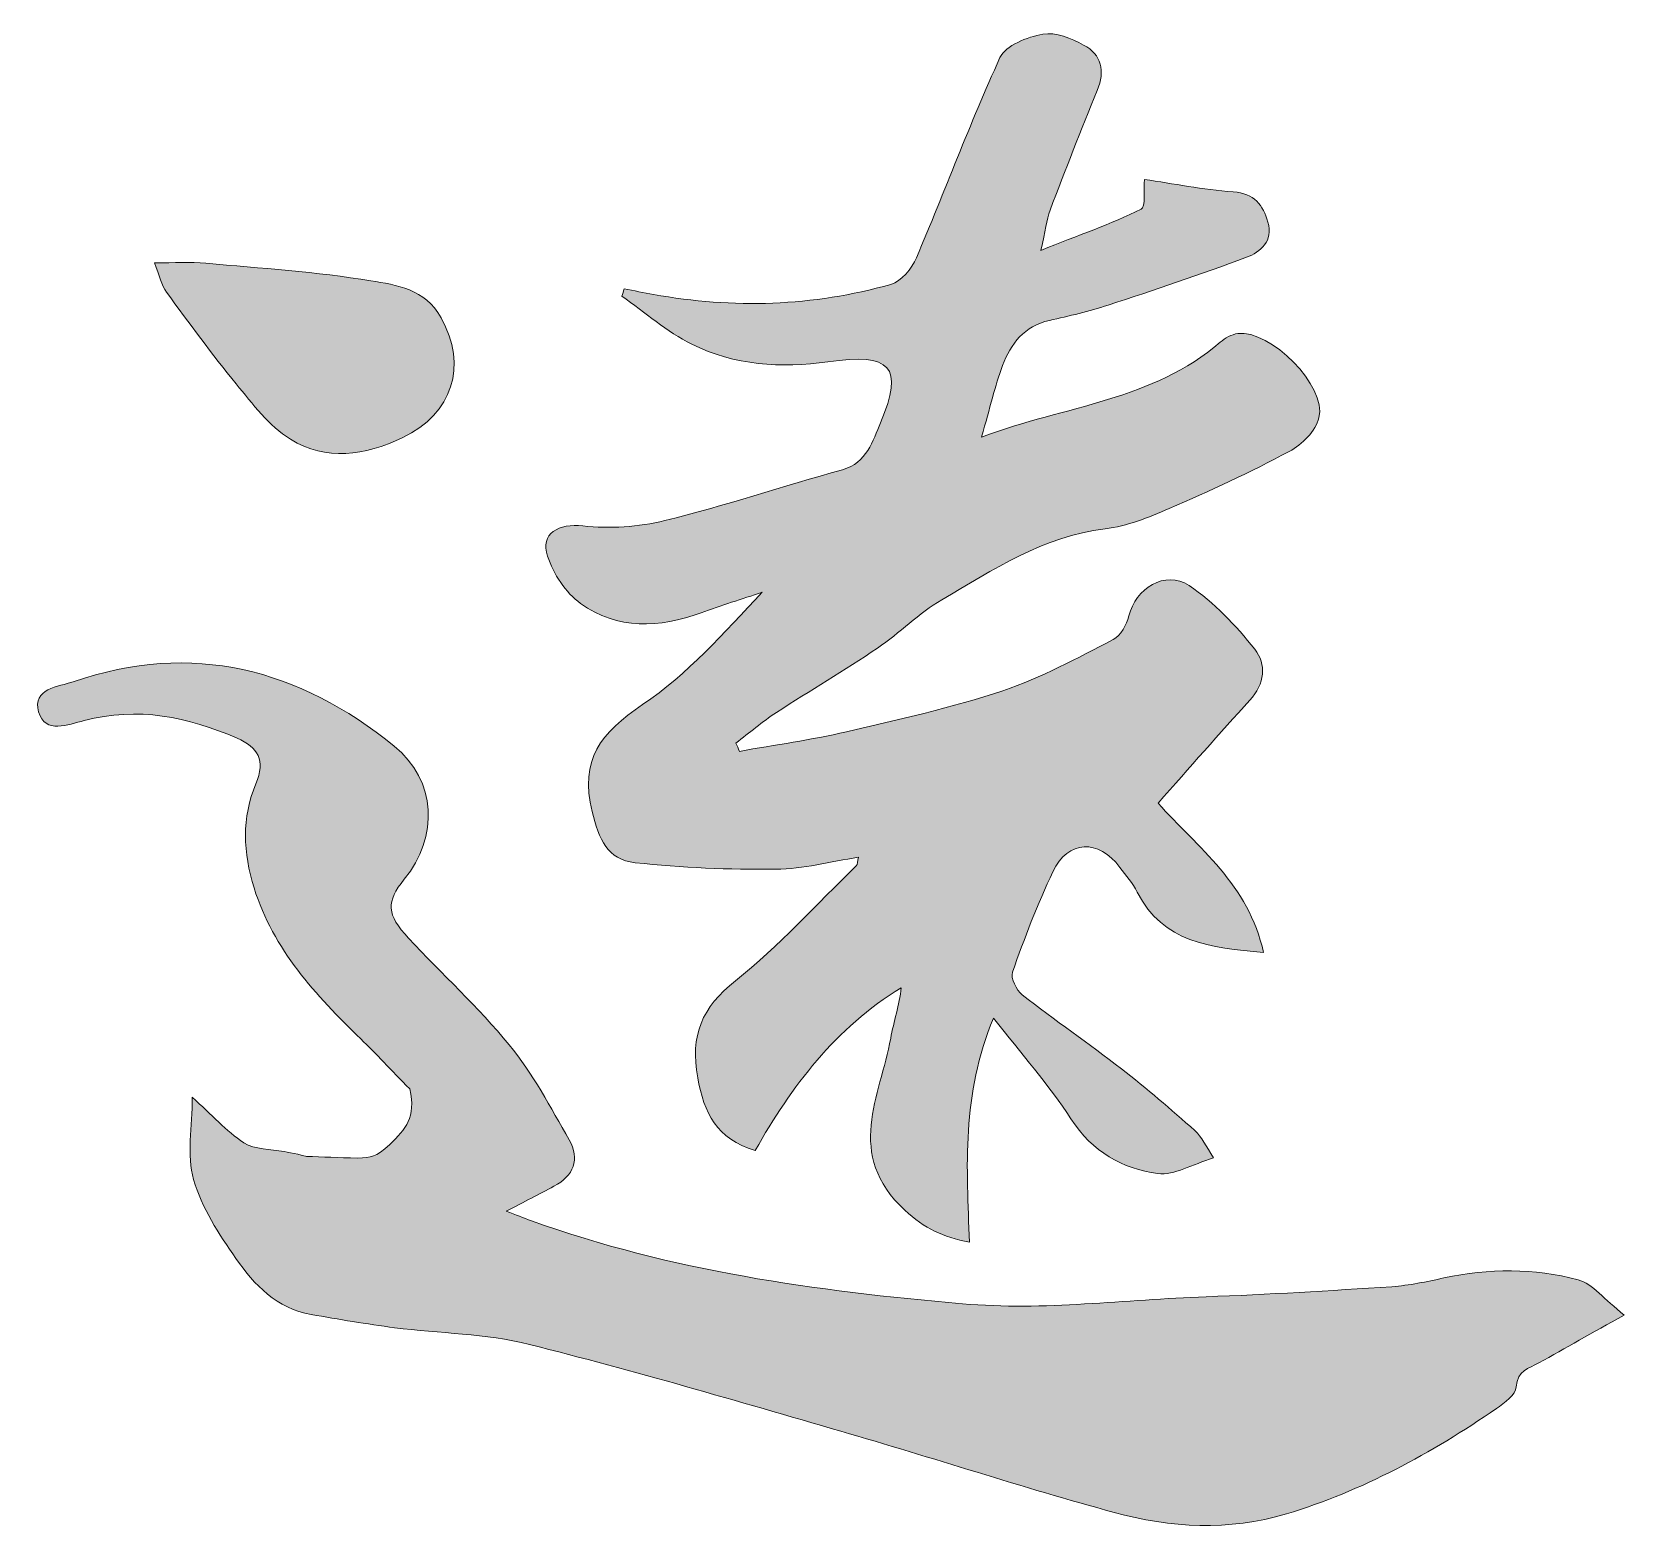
# Model space of a CAD drawing. Header units: inches. Extents: x -3272461 to -2504170, y 403793 to 1071042.
# Drawn here: x -2973197 to -2972400, y 893257 to 894008 of the extents above; entities that cross this region are included whole.
import ezdxf

# ---------------------------------------------------------------- set-up
doc = ezdxf.new("R2010")
doc.units = ezdxf.units.IN
doc.header["$LTSCALE"] = 1000
doc.header["$MEASUREMENT"] = 0
doc.layers.get('0').update_dxf_attribs({"lineweight": 18})

msp = doc.modelspace()

# ---------------------------------------------------------------- hatches: boundary and pattern name
h = msp.add_hatch(color=256)
edge = h.paths.add_edge_path(flags=0)
edge.add_spline(control_points=[(-2972710.87, 893840.84), (-2972706.76, 893851.78), (-2972700.02, 893860.7), (-2972687.42, 893863.5)], knot_values=[0, 0, 0, 0, 34.145377, 34.145377, 34.145377, 34.145377], weights=[1, 1, 1, 1], degree=3, periodic=0)
edge.add_spline(control_points=[(-2972687.42, 893863.5), (-2972677.54, 893865.67), (-2972667.61, 893867.97), (-2972658.03, 893871.12)], knot_values=[0, 0, 0, 0, 30.376484, 30.376484, 30.376484, 30.376484], weights=[1, 1, 1, 1], degree=3, periodic=0)
edge.add_spline(control_points=[(-2972658.03, 893871.12), (-2972634.82, 893878.74), (-2972611.63, 893886.49), (-2972588.74, 893895.1)], knot_values=[0, 0, 0, 0, 73.329584, 73.329584, 73.329584, 73.329584], weights=[1, 1, 1, 1], degree=3, periodic=0)
edge.add_spline(control_points=[(-2972588.74, 893895.1), (-2972581.7, 893897.73), (-2972575.22, 893903.11), (-2972578.04, 893912.67)], knot_values=[0, 0, 0, 0, 23.070309, 23.070309, 23.070309, 23.070309], weights=[1, 1, 1, 1], degree=3, periodic=0)
edge.add_spline(control_points=[(-2972578.04, 893912.67), (-2972580.54, 893921.29), (-2972584.78, 893927.14), (-2972595.44, 893927.83)], knot_values=[0, 0, 0, 0, 25.007677, 25.007677, 25.007677, 25.007677], weights=[1, 1, 1, 1], degree=3, periodic=0)
edge.add_spline(control_points=[(-2972595.44, 893927.83), (-2972610.55, 893928.87), (-2972625.54, 893931.97), (-2972639.86, 893934.1)], knot_values=[0, 0, 0, 0, 44.876628, 44.876628, 44.876628, 44.876628], weights=[1, 1, 1, 1], degree=3, periodic=0)
edge.add_spline(control_points=[(-2972639.86, 893934.1), (-2972640.29, 893928.91), (-2972639.1, 893920.28), (-2972641.49, 893919.13)], knot_values=[0, 0, 0, 0, 15.390423, 15.390423, 15.390423, 15.390423], weights=[1, 1, 1, 1], degree=3, periodic=0)
edge.add_spline(control_points=[(-2972641.49, 893919.13), (-2972656.72, 893911.77), (-2972672.69, 893906.09), (-2972691.68, 893898.55)], knot_values=[0, 0, 0, 0, 54.262122, 54.262122, 54.262122, 54.262122], weights=[1, 1, 1, 1], degree=3, periodic=0)
edge.add_spline(control_points=[(-2972691.68, 893898.55), (-2972689.51, 893908.28), (-2972688.97, 893913.75), (-2972687.1, 893918.7)], knot_values=[0, 0, 0, 0, 20.687728, 20.687728, 20.687728, 20.687728], weights=[1, 1, 1, 1], degree=3, periodic=0)
edge.add_spline(control_points=[(-2972687.1, 893918.7), (-2972679.45, 893938.77), (-2972671.6, 893958.75), (-2972663.46, 893978.65)], knot_values=[0, 0, 0, 0, 64.43998, 64.43998, 64.43998, 64.43998], weights=[1, 1, 1, 1], degree=3, periodic=0)
edge.add_spline(control_points=[(-2972663.46, 893978.65), (-2972659.47, 893988.38), (-2972661.28, 893996.5), (-2972670.3, 894001.3)], knot_values=[0, 0, 0, 0, 26.463409, 26.463409, 26.463409, 26.463409], weights=[1, 1, 1, 1], degree=3, periodic=0)
edge.add_spline(control_points=[(-2972670.3, 894001.3), (-2972676.46, 894004.59), (-2972684.36, 894007.93), (-2972690.69, 894006.77)], knot_values=[0, 0, 0, 0, 21.477336, 21.477336, 21.477336, 21.477336], weights=[1, 1, 1, 1], degree=3, periodic=0)
edge.add_spline(control_points=[(-2972690.69, 894006.77), (-2972698.53, 894005.35), (-2972709.38, 894001.13), (-2972712.18, 893995.01)], knot_values=[0, 0, 0, 0, 25.236165, 25.236165, 25.236165, 25.236165], weights=[1, 1, 1, 1], degree=3, periodic=0)
edge.add_spline(control_points=[(-2972712.18, 893995.01), (-2972727.21, 893962.09), (-2972739.85, 893928.09), (-2972754.04, 893894.78)], knot_values=[0, 0, 0, 0, 108.62716, 108.62716, 108.62716, 108.62716], weights=[1, 1, 1, 1], degree=3, periodic=0)
edge.add_spline(control_points=[(-2972754.04, 893894.78), (-2972756.34, 893889.42), (-2972761.64, 893883), (-2972766.79, 893881.54)], knot_values=[0, 0, 0, 0, 18.874454, 18.874454, 18.874454, 18.874454], weights=[1, 1, 1, 1], degree=3, periodic=0)
edge.add_spline(control_points=[(-2972766.79, 893881.54), (-2972805.91, 893870.49), (-2972845.66, 893869.22), (-2972885.69, 893876.5)], knot_values=[0, 0, 0, 0, 120.058588, 120.058588, 120.058588, 120.058588], weights=[1, 1, 1, 1], degree=3, periodic=0)
edge.add_spline(control_points=[(-2972885.69, 893876.5), (-2972890.55, 893877.36), (-2972895.42, 893878.35), (-2972900.31, 893879.26)], knot_values=[0, 0, 0, 0, 14.877749, 14.877749, 14.877749, 14.877749], weights=[1, 1, 1, 1], degree=3, periodic=0)
edge.add_spline(control_points=[(-2972900.31, 893879.26), (-2972900.67, 893878.05), (-2972901.06, 893876.82), (-2972901.49, 893875.6)], knot_values=[0, 0, 0, 0, 3.847515, 3.847515, 3.847515, 3.847515], weights=[1, 1, 1, 1], degree=3, periodic=0)
edge.add_spline(control_points=[(-2972901.49, 893875.6), (-2972889.84, 893867.48), (-2972878.95, 893857.85), (-2972866.42, 893851.57)], knot_values=[0, 0, 0, 0, 42.569822, 42.569822, 42.569822, 42.569822], weights=[1, 1, 1, 1], degree=3, periodic=0)
edge.add_spline(control_points=[(-2972866.42, 893851.57), (-2972845.12, 893840.89), (-2972821.72, 893839.55), (-2972798.35, 893842.78)], knot_values=[0, 0, 0, 0, 69.705831, 69.705831, 69.705831, 69.705831], weights=[1, 1, 1, 1], degree=3, periodic=0)
edge.add_spline(control_points=[(-2972798.35, 893842.78), (-2972766.64, 893847.2), (-2972760.11, 893840.5), (-2972771.98, 893812.29)], knot_values=[0, 0, 0, 0, 59.534533, 59.534533, 59.534533, 59.534533], weights=[1, 1, 1, 1], degree=3, periodic=0)
edge.add_spline(control_points=[(-2972771.98, 893812.29), (-2972775.81, 893803.16), (-2972778.8, 893792.18), (-2972791.05, 893788.74)], knot_values=[0, 0, 0, 0, 31.659778, 31.659778, 31.659778, 31.659778], weights=[1, 1, 1, 1], degree=3, periodic=0)
edge.add_spline(control_points=[(-2972791.05, 893788.74), (-2972820.75, 893780.43), (-2972850.05, 893770.69), (-2972879.96, 893763.29)], knot_values=[0, 0, 0, 0, 92.483682, 92.483682, 92.483682, 92.483682], weights=[1, 1, 1, 1], degree=3, periodic=0)
edge.add_spline(control_points=[(-2972879.96, 893763.29), (-2972893.11, 893760.04), (-2972907.52, 893759.15), (-2972921.02, 893760.64)], knot_values=[0, 0, 0, 0, 41.353377, 41.353377, 41.353377, 41.353377], weights=[1, 1, 1, 1], degree=3, periodic=0)
edge.add_spline(control_points=[(-2972921.02, 893760.64), (-2972933.01, 893761.95), (-2972942.55, 893756.87), (-2972938.7, 893745.42)], knot_values=[0, 0, 0, 0, 29.102027, 29.102027, 29.102027, 29.102027], weights=[1, 1, 1, 1], degree=3, periodic=0)
edge.add_spline(control_points=[(-2972938.7, 893745.42), (-2972935.73, 893736.59), (-2972929.59, 893727.16), (-2972922.12, 893721.82)], knot_values=[0, 0, 0, 0, 29.271987, 29.271987, 29.271987, 29.271987], weights=[1, 1, 1, 1], degree=3, periodic=0)
edge.add_spline(control_points=[(-2972922.12, 893721.82), (-2972903.6, 893708.55), (-2972882.76, 893709.37), (-2972861.81, 893717.12)], knot_values=[0, 0, 0, 0, 63.19485, 63.19485, 63.19485, 63.19485], weights=[1, 1, 1, 1], degree=3, periodic=0)
edge.add_spline(control_points=[(-2972861.81, 893717.12), (-2972851.75, 893720.87), (-2972841.44, 893724.01), (-2972831.21, 893727.41)], knot_values=[0, 0, 0, 0, 32.283795, 32.283795, 32.283795, 32.283795], weights=[1, 1, 1, 1], degree=3, periodic=0)
edge.add_spline(control_points=[(-2972831.21, 893727.41), (-2972850.44, 893707.09), (-2972868.76, 893686.16), (-2972891.07, 893671.15)], knot_values=[0, 0, 0, 0, 82.334389, 82.334389, 82.334389, 82.334389], weights=[1, 1, 1, 1], degree=3, periodic=0)
edge.add_spline(control_points=[(-2972891.07, 893671.15), (-2972911.91, 893657.18), (-2972922.79, 893643.53), (-2972916.35, 893617.65)], knot_values=[0, 0, 0, 0, 64.327414, 64.327414, 64.327414, 64.327414], weights=[1, 1, 1, 1], degree=3, periodic=0)
edge.add_spline(control_points=[(-2972916.35, 893617.65), (-2972912.88, 893603.74), (-2972908.96, 893593.62), (-2972894.73, 893592.02)], knot_values=[0, 0, 0, 0, 36.324234, 36.324234, 36.324234, 36.324234], weights=[1, 1, 1, 1], degree=3, periodic=0)
edge.add_spline(control_points=[(-2972894.73, 893592.02), (-2972871.43, 893589.44), (-2972847.85, 893588.53), (-2972824.41, 893588.75)], knot_values=[0, 0, 0, 0, 70.441127, 70.441127, 70.441127, 70.441127], weights=[1, 1, 1, 1], degree=3, periodic=0)
edge.add_spline(control_points=[(-2972824.41, 893588.75), (-2972810.78, 893588.86), (-2972797.17, 893592.58), (-2972783, 893594.74)], knot_values=[0, 0, 0, 0, 41.887133, 41.887133, 41.887133, 41.887133], weights=[1, 1, 1, 1], degree=3, periodic=0)
edge.add_spline(control_points=[(-2972783, 893594.74), (-2972783.5, 893592.71), (-2972783.41, 893591.16), (-2972784.12, 893590.47)], knot_values=[0, 0, 0, 0, 4.456506, 4.456506, 4.456506, 4.456506], weights=[1, 1, 1, 1], degree=3, periodic=0)
edge.add_spline(control_points=[(-2972784.12, 893590.47), (-2972804.1, 893571.07), (-2972822.9, 893550.23), (-2972844.56, 893532.94)], knot_values=[0, 0, 0, 0, 83.48966, 83.48966, 83.48966, 83.48966], weights=[1, 1, 1, 1], degree=3, periodic=0)
edge.add_spline(control_points=[(-2972844.56, 893532.94), (-2972861.46, 893519.42), (-2972867.34, 893505.7), (-2972863.51, 893484.41)], knot_values=[0, 0, 0, 0, 55.365808, 55.365808, 55.365808, 55.365808], weights=[1, 1, 1, 1], degree=3, periodic=0)
edge.add_spline(control_points=[(-2972863.51, 893484.41), (-2972860.3, 893466.69), (-2972854.19, 893453.83), (-2972834.68, 893448.02)], knot_values=[0, 0, 0, 0, 49.510084, 49.510084, 49.510084, 49.510084], weights=[1, 1, 1, 1], degree=3, periodic=0)
edge.add_spline(control_points=[(-2972834.68, 893448.02), (-2972816.61, 893479.95), (-2972794.63, 893509.32), (-2972761.58, 893529.45)], knot_values=[0, 0, 0, 0, 110.67872, 110.67872, 110.67872, 110.67872], weights=[1, 1, 1, 1], degree=3, periodic=0)
edge.add_spline(control_points=[(-2972761.58, 893529.45), (-2972762.55, 893520.71), (-2972765.39, 893512.53), (-2972766.9, 893504.13)], knot_values=[0, 0, 0, 0, 25.889513, 25.889513, 25.889513, 25.889513], weights=[1, 1, 1, 1], degree=3, periodic=0)
edge.add_spline(control_points=[(-2972766.9, 893504.13), (-2972772.11, 893475.06), (-2972790.13, 893446.08), (-2972759.79, 893418.09)], knot_values=[0, 0, 0, 0, 92.29569, 92.29569, 92.29569, 92.29569], weights=[1, 1, 1, 1], degree=3, periodic=0)
edge.add_spline(control_points=[(-2972759.79, 893418.09), (-2972749.76, 893408.83), (-2972740.97, 893404.7), (-2972727.45, 893402.11)], knot_values=[0, 0, 0, 0, 36.633235, 36.633235, 36.633235, 36.633235], weights=[1, 1, 1, 1], degree=3, periodic=0)
edge.add_spline(control_points=[(-2972727.45, 893402.11), (-2972728.87, 893439.45), (-2972731.48, 893476.09), (-2972715.41, 893514.25)], knot_values=[0, 0, 0, 0, 113.833453, 113.833453, 113.833453, 113.833453], weights=[1, 1, 1, 1], degree=3, periodic=0)
edge.add_spline(control_points=[(-2972715.41, 893514.25), (-2972701.37, 893496.18), (-2972687.68, 893480.83), (-2972676.63, 893463.74)], knot_values=[0, 0, 0, 0, 63.709769, 63.709769, 63.709769, 63.709769], weights=[1, 1, 1, 1], degree=3, periodic=0)
edge.add_spline(control_points=[(-2972676.63, 893463.74), (-2972665.95, 893447.29), (-2972650.99, 893438.84), (-2972633.12, 893436.43)], knot_values=[0, 0, 0, 0, 53.123453, 53.123453, 53.123453, 53.123453], weights=[1, 1, 1, 1], degree=3, periodic=0)
edge.add_spline(control_points=[(-2972633.12, 893436.43), (-2972625.02, 893435.36), (-2972616, 893441.02), (-2972605.21, 893444.27)], knot_values=[0, 0, 0, 0, 29.234097, 29.234097, 29.234097, 29.234097], weights=[1, 1, 1, 1], degree=3, periodic=0)
edge.add_spline(control_points=[(-2972605.21, 893444.27), (-2972609.15, 893450.08), (-2972611.16, 893454.82), (-2972614.62, 893457.9)], knot_values=[0, 0, 0, 0, 16.612776, 16.612776, 16.612776, 16.612776], weights=[1, 1, 1, 1], degree=3, periodic=0)
edge.add_spline(control_points=[(-2972614.62, 893457.9), (-2972626.59, 893468.56), (-2972638.74, 893479.04), (-2972651.4, 893488.84)], knot_values=[0, 0, 0, 0, 48.070741, 48.070741, 48.070741, 48.070741], weights=[1, 1, 1, 1], degree=3, periodic=0)
edge.add_spline(control_points=[(-2972651.4, 893488.84), (-2972667.72, 893501.5), (-2972684.79, 893513.22), (-2972701.05, 893525.92)], knot_values=[0, 0, 0, 0, 61.971331, 61.971331, 61.971331, 61.971331], weights=[1, 1, 1, 1], degree=3, periodic=0)
edge.add_spline(control_points=[(-2972701.05, 893525.92), (-2972703.98, 893528.2), (-2972706.97, 893534.27), (-2972705.94, 893537.16)], knot_values=[0, 0, 0, 0, 12.78092, 12.78092, 12.78092, 12.78092], weights=[1, 1, 1, 1], degree=3, periodic=0)
edge.add_spline(control_points=[(-2972705.94, 893537.16), (-2972699.93, 893554.23), (-2972693.51, 893571.22), (-2972685.68, 893587.52)], knot_values=[0, 0, 0, 0, 54.313803, 54.313803, 54.313803, 54.313803], weights=[1, 1, 1, 1], degree=3, periodic=0)
edge.add_spline(control_points=[(-2972685.68, 893587.52), (-2972677.99, 893603.52), (-2972662.9, 893604.02), (-2972652.17, 893589.7)], knot_values=[0, 0, 0, 0, 42.470385, 42.470385, 42.470385, 42.470385], weights=[1, 1, 1, 1], degree=3, periodic=0)
edge.add_spline(control_points=[(-2972652.17, 893589.7), (-2972649.14, 893585.65), (-2972645.69, 893581.77), (-2972643.43, 893577.29)], knot_values=[0, 0, 0, 0, 15.198023, 15.198023, 15.198023, 15.198023], weights=[1, 1, 1, 1], degree=3, periodic=0)
edge.add_spline(control_points=[(-2972643.43, 893577.29), (-2972630.56, 893552.06), (-2972607.11, 893549.56), (-2972580.26, 893547.11)], knot_values=[0, 0, 0, 0, 73.80724, 73.80724, 73.80724, 73.80724], weights=[1, 1, 1, 1], degree=3, periodic=0)
edge.add_spline(control_points=[(-2972580.26, 893547.11), (-2972587.69, 893581.04), (-2972613.16, 893599.75), (-2972633.05, 893621.82)], knot_values=[0, 0, 0, 0, 92.870476, 92.870476, 92.870476, 92.870476], weights=[1, 1, 1, 1], degree=3, periodic=0)
edge.add_spline(control_points=[(-2972633.05, 893621.82), (-2972617.18, 893639.67), (-2972602.41, 893656.77), (-2972587.13, 893673.37)], knot_values=[0, 0, 0, 0, 69.040714, 69.040714, 69.040714, 69.040714], weights=[1, 1, 1, 1], degree=3, periodic=0)
edge.add_spline(control_points=[(-2972587.13, 893673.37), (-2972579.55, 893681.59), (-2972578.69, 893691.41), (-2972584.61, 893698.86)], knot_values=[0, 0, 0, 0, 28.106297, 28.106297, 28.106297, 28.106297], weights=[1, 1, 1, 1], degree=3, periodic=0)
edge.add_spline(control_points=[(-2972584.61, 893698.86), (-2972594.12, 893710.77), (-2972604.95, 893722.46), (-2972617.53, 893730.75)], knot_values=[0, 0, 0, 0, 46.021501, 46.021501, 46.021501, 46.021501], weights=[1, 1, 1, 1], degree=3, periodic=0)
edge.add_spline(control_points=[(-2972617.53, 893730.75), (-2972629.61, 893738.7), (-2972644.38, 893729.31), (-2972647.65, 893715.53)], knot_values=[0, 0, 0, 0, 39.586558, 39.586558, 39.586558, 39.586558], weights=[1, 1, 1, 1], degree=3, periodic=0)
edge.add_spline(control_points=[(-2972647.65, 893715.53), (-2972648.69, 893711.11), (-2972651.76, 893705.65), (-2972655.49, 893703.73)], knot_values=[0, 0, 0, 0, 14.535403, 14.535403, 14.535403, 14.535403], weights=[1, 1, 1, 1], degree=3, periodic=0)
edge.add_spline(control_points=[(-2972655.49, 893703.73), (-2972673.55, 893694.47), (-2972691.56, 893684.5), (-2972710.68, 893678.13)], knot_values=[0, 0, 0, 0, 60.901289, 60.901289, 60.901289, 60.901289], weights=[1, 1, 1, 1], degree=3, periodic=0)
edge.add_spline(control_points=[(-2972710.68, 893678.13), (-2972736.23, 893669.62), (-2972762.72, 893663.68), (-2972789.03, 893657.59)], knot_values=[0, 0, 0, 0, 81.034339, 81.034339, 81.034339, 81.034339], weights=[1, 1, 1, 1], degree=3, periodic=0)
edge.add_spline(control_points=[(-2972789.03, 893657.59), (-2972806.69, 893653.47), (-2972824.71, 893651), (-2972842.58, 893647.77)], knot_values=[0, 0, 0, 0, 54.45081, 54.45081, 54.45081, 54.45081], weights=[1, 1, 1, 1], degree=3, periodic=0)
edge.add_spline(control_points=[(-2972842.58, 893647.77), (-2972843.18, 893649.12), (-2972843.79, 893650.5), (-2972844.41, 893651.88)], knot_values=[0, 0, 0, 0, 4.501458, 4.501458, 4.501458, 4.501458], weights=[1, 1, 1, 1], degree=3, periodic=0)
edge.add_spline(control_points=[(-2972844.41, 893651.88), (-2972837.65, 893657.03), (-2972831.17, 893662.6), (-2972824.08, 893667.25)], knot_values=[0, 0, 0, 0, 25.492991, 25.492991, 25.492991, 25.492991], weights=[1, 1, 1, 1], degree=3, periodic=0)
edge.add_spline(control_points=[(-2972824.08, 893667.25), (-2972807.35, 893678.17), (-2972790.06, 893688.27), (-2972773.48, 893699.42)], knot_values=[0, 0, 0, 0, 59.962291, 59.962291, 59.962291, 59.962291], weights=[1, 1, 1, 1], degree=3, periodic=0)
edge.add_spline(control_points=[(-2972773.48, 893699.42), (-2972762.39, 893706.92), (-2972752.86, 893716.95), (-2972741.36, 893723.65)], knot_values=[0, 0, 0, 0, 40.270727, 40.270727, 40.270727, 40.270727], weights=[1, 1, 1, 1], degree=3, periodic=0)
edge.add_spline(control_points=[(-2972741.36, 893723.65), (-2972715.58, 893738.65), (-2972690.54, 893755.41), (-2972659.56, 893759.15)], knot_values=[0, 0, 0, 0, 89.885579, 89.885579, 89.885579, 89.885579], weights=[1, 1, 1, 1], degree=3, periodic=0)
edge.add_spline(control_points=[(-2972659.56, 893759.15), (-2972648.6, 893760.49), (-2972637.75, 893764.79), (-2972627.48, 893769.27)], knot_values=[0, 0, 0, 0, 33.760788, 33.760788, 33.760788, 33.760788], weights=[1, 1, 1, 1], degree=3, periodic=0)
edge.add_spline(control_points=[(-2972627.48, 893769.27), (-2972607.13, 893778.14), (-2972586.91, 893787.45), (-2972567.34, 893797.91)], knot_values=[0, 0, 0, 0, 66.626763, 66.626763, 66.626763, 66.626763], weights=[1, 1, 1, 1], degree=3, periodic=0)
edge.add_spline(control_points=[(-2972567.34, 893797.91), (-2972561.03, 893801.31), (-2972554.07, 893808.16), (-2972552.48, 893814.7)], knot_values=[0, 0, 0, 0, 22.980377, 22.980377, 22.980377, 22.980377], weights=[1, 1, 1, 1], degree=3, periodic=0)
edge.add_spline(control_points=[(-2972552.48, 893814.7), (-2972548.5, 893830.64), (-2972576.9, 893859.04), (-2972593.18, 893856.91)], knot_values=[0, 0, 0, 0, 64.148665, 64.148665, 64.148665, 64.148665], weights=[1, 1, 1, 1], degree=3, periodic=0)
edge.add_spline(control_points=[(-2972593.18, 893856.91), (-2972596.28, 893856.5), (-2972599.55, 893854.62), (-2972601.96, 893852.54)], knot_values=[0, 0, 0, 0, 9.94135, 9.94135, 9.94135, 9.94135], weights=[1, 1, 1, 1], degree=3, periodic=0)
edge.add_spline(control_points=[(-2972601.96, 893852.54), (-2972635.46, 893823.45), (-2972678.96, 893820.86), (-2972721.4, 893805.12)], knot_values=[0, 0, 0, 0, 129.54998, 129.54998, 129.54998, 129.54998], weights=[1, 1, 1, 1], degree=3, periodic=0)
edge.add_spline(control_points=[(-2972721.4, 893805.12), (-2972717.11, 893819.92), (-2972714.74, 893830.64), (-2972710.87, 893840.84)], knot_values=[0, 0, 0, 0, 37.253397, 37.253397, 37.253397, 37.253397], weights=[1, 1, 1, 1], degree=3, periodic=0)
edge = h.paths.add_edge_path(flags=0)
edge.add_spline(control_points=[(-2973011.17, 893804.84), (-2972986.26, 893816.79), (-2972978.55, 893840.72), (-2972991.95, 893864.85)], knot_values=[0, 0, 0, 0, 71.867483, 71.867483, 71.867483, 71.867483], weights=[1, 1, 1, 1], degree=3, periodic=0)
edge.add_spline(control_points=[(-2972991.95, 893864.85), (-2973000, 893879.34), (-2973014.34, 893881.19), (-2973027.09, 893883.28)], knot_values=[0, 0, 0, 0, 41.370016, 41.370016, 41.370016, 41.370016], weights=[1, 1, 1, 1], degree=3, periodic=0)
edge.add_spline(control_points=[(-2973027.09, 893883.28), (-2973054.39, 893887.83), (-2973082.12, 893889.61), (-2973109.73, 893892.13)], knot_values=[0, 0, 0, 0, 83.134336, 83.134336, 83.134336, 83.134336], weights=[1, 1, 1, 1], degree=3, periodic=0)
edge.add_spline(control_points=[(-2973109.73, 893892.13), (-2973117.48, 893892.87), (-2973125.36, 893892.26), (-2973135.46, 893892.26)], knot_values=[0, 0, 0, 0, 25.74322, 25.74322, 25.74322, 25.74322], weights=[1, 1, 1, 1], degree=3, periodic=0)
edge.add_spline(control_points=[(-2973135.46, 893892.26), (-2973132.89, 893885.8), (-2973131.97, 893881.13), (-2973129.45, 893877.64)], knot_values=[0, 0, 0, 0, 15.851697, 15.851697, 15.851697, 15.851697], weights=[1, 1, 1, 1], degree=3, periodic=0)
edge.add_spline(control_points=[(-2973129.45, 893877.64), (-2973118.1, 893862.1), (-2973106.73, 893846.57), (-2973094.52, 893831.69)], knot_values=[0, 0, 0, 0, 57.723323, 57.723323, 57.723323, 57.723323], weights=[1, 1, 1, 1], degree=3, periodic=0)
edge.add_spline(control_points=[(-2973094.52, 893831.69), (-2973086.34, 893821.72), (-2973078.12, 893810.61), (-2973067.44, 893804.02)], knot_values=[0, 0, 0, 0, 38.910607, 38.910607, 38.910607, 38.910607], weights=[1, 1, 1, 1], degree=3, periodic=0)
edge.add_spline(control_points=[(-2973067.44, 893804.02), (-2973049.48, 893793), (-2973030.27, 893795.65), (-2973011.17, 893804.84)], knot_values=[0, 0, 0, 0, 58.919858, 58.919858, 58.919858, 58.919858], weights=[1, 1, 1, 1], degree=3, periodic=0)
edge = h.paths.add_edge_path(flags=0)
edge.add_spline(control_points=[(-2973010.38, 893583.75), (-2972993.11, 893604.98), (-2972994.19, 893633.08), (-2973015.39, 893650.33)], knot_values=[0, 0, 0, 0, 74.732269, 74.732269, 74.732269, 74.732269], weights=[1, 1, 1, 1], degree=3, periodic=0)
edge.add_spline(control_points=[(-2973015.39, 893650.33), (-2973063.02, 893689.04), (-2973116.42, 893703.13), (-2973176.11, 893682.61)], knot_values=[0, 0, 0, 0, 171.959141, 171.959141, 171.959141, 171.959141], weights=[1, 1, 1, 1], degree=3, periodic=0)
edge.add_spline(control_points=[(-2973176.11, 893682.61), (-2973183.41, 893680.09), (-2973196.84, 893679.27), (-2973193.44, 893667.47)], knot_values=[0, 0, 0, 0, 26.600874, 26.600874, 26.600874, 26.600874], weights=[1, 1, 1, 1], degree=3, periodic=0)
edge.add_spline(control_points=[(-2973193.44, 893667.47), (-2973190.21, 893656.32), (-2973178.67, 893661.1), (-2973170.62, 893663.21)], knot_values=[0, 0, 0, 0, 26.604437, 26.604437, 26.604437, 26.604437], weights=[1, 1, 1, 1], degree=3, periodic=0)
edge.add_spline(control_points=[(-2973170.62, 893663.21), (-2973143.83, 893670.18), (-2973118.73, 893665.14), (-2973094.14, 893654.34)], knot_values=[0, 0, 0, 0, 78.540466, 78.540466, 78.540466, 78.540466], weights=[1, 1, 1, 1], degree=3, periodic=0)
edge.add_spline(control_points=[(-2973094.14, 893654.34), (-2973083.61, 893649.71), (-2973079.69, 893643.44), (-2973084.71, 893631.51)], knot_values=[0, 0, 0, 0, 28.572812, 28.572812, 28.572812, 28.572812], weights=[1, 1, 1, 1], degree=3, periodic=0)
edge.add_spline(control_points=[(-2973084.71, 893631.51), (-2973091.85, 893614.59), (-2973091.08, 893596.95), (-2973085.57, 893579.4)], knot_values=[0, 0, 0, 0, 53.255578, 53.255578, 53.255578, 53.255578], weights=[1, 1, 1, 1], degree=3, periodic=0)
edge.add_spline(control_points=[(-2973085.57, 893579.4), (-2973075.9, 893548.44), (-2973054.75, 893525.7), (-2973032.19, 893503.83)], knot_values=[0, 0, 0, 0, 93.56435, 93.56435, 93.56435, 93.56435], weights=[1, 1, 1, 1], degree=3, periodic=0)
edge.add_spline(control_points=[(-2973032.19, 893503.83), (-2973024.46, 893496.33), (-2973017.14, 893488.45), (-2973007.69, 893478.76)], knot_values=[0, 0, 0, 0, 35.052451, 35.052451, 35.052451, 35.052451], weights=[1, 1, 1, 1], degree=3, periodic=0)
edge.add_spline(control_points=[(-2973007.69, 893478.76), (-2973004.33, 893464.3), (-2973009.65, 893458.87), (-2973017.57, 893451.03)], knot_values=[0, 0, 0, 0, 31.382279, 31.382279, 31.382279, 31.382279], weights=[1, 1, 1, 1], degree=3, periodic=0)
edge.add_spline(control_points=[(-2973017.57, 893451.03), (-2973025.13, 893444.1), (-2973026.68, 893444.87), (-2973033.67, 893444.1)], knot_values=[0, 0, 0, 0, 18.095537, 18.095537, 18.095537, 18.095537], weights=[1, 1, 1, 1], degree=3, periodic=0)
edge.add_spline(control_points=[(-2973033.67, 893444.1), (-2973043.71, 893444.53), (-2973051.05, 893444.66), (-2973059.43, 893445.02)], knot_values=[0, 0, 0, 0, 25.768883, 25.768883, 25.768883, 25.768883], weights=[1, 1, 1, 1], degree=3, periodic=0)
edge.add_spline(control_points=[(-2973059.43, 893445.02), (-2973059.43, 893445.02), (-2973067.11, 893446.98), (-2973070.56, 893447.41)], knot_values=[0, 0, 0, 0, 11.39052, 11.39052, 11.39052, 11.39052], weights=[1, 1, 1, 1], degree=3, periodic=0)
edge.add_spline(control_points=[(-2973070.56, 893447.41), (-2973077.34, 893448.75), (-2973085.24, 893448.34), (-2973090.67, 893451.85)], knot_values=[0, 0, 0, 0, 20.755077, 20.755077, 20.755077, 20.755077], weights=[1, 1, 1, 1], degree=3, periodic=0)
edge.add_spline(control_points=[(-2973090.67, 893451.85), (-2973099.56, 893457.58), (-2973106.82, 893465.85), (-2973116.55, 893474.67)], knot_values=[0, 0, 0, 0, 34.556564, 34.556564, 34.556564, 34.556564], weights=[1, 1, 1, 1], degree=3, periodic=0)
edge.add_spline(control_points=[(-2973116.55, 893474.67), (-2973116.55, 893459.69), (-2973119.35, 893445.67), (-2973115.84, 893433.42)], knot_values=[0, 0, 0, 0, 41.434362, 41.434362, 41.434362, 41.434362], weights=[1, 1, 1, 1], degree=3, periodic=0)
edge.add_spline(control_points=[(-2973115.84, 893433.42), (-2973111.77, 893419.34), (-2973103.22, 893406.12), (-2973094.65, 893393.84)], knot_values=[0, 0, 0, 0, 45.094542, 45.094542, 45.094542, 45.094542], weights=[1, 1, 1, 1], degree=3, periodic=0)
edge.add_spline(control_points=[(-2973094.65, 893393.84), (-2973085.48, 893380.71), (-2973074.2, 893368.84), (-2973057.02, 893365.87)], knot_values=[0, 0, 0, 0, 48.23693, 48.23693, 48.23693, 48.23693], weights=[1, 1, 1, 1], degree=3, periodic=0)
edge.add_spline(control_points=[(-2973057.02, 893365.87), (-2973043.11, 893363.48), (-2973029.22, 893361.07), (-2973015.24, 893359.26)], knot_values=[0, 0, 0, 0, 42.294843, 42.294843, 42.294843, 42.294843], weights=[1, 1, 1, 1], degree=3, periodic=0)
edge.add_spline(control_points=[(-2973015.24, 893359.26), (-2972992.74, 893356.38), (-2972969.55, 893356.38), (-2972947.76, 893350.89)], knot_values=[0, 0, 0, 0, 68.065405, 68.065405, 68.065405, 68.065405], weights=[1, 1, 1, 1], degree=3, periodic=0)
edge.add_spline(control_points=[(-2972947.76, 893350.89), (-2972895.44, 893337.75), (-2972843.68, 893322.49), (-2972791.85, 893307.46)], knot_values=[0, 0, 0, 0, 161.857659, 161.857659, 161.857659, 161.857659], weights=[1, 1, 1, 1], degree=3, periodic=0)
edge.add_spline(control_points=[(-2972791.85, 893307.46), (-2972746.16, 893294.22), (-2972700.96, 893279.32), (-2972655.1, 893266.81)], knot_values=[0, 0, 0, 0, 142.667895, 142.667895, 142.667895, 142.667895], weights=[1, 1, 1, 1], degree=3, periodic=0)
edge.add_spline(control_points=[(-2972655.1, 893266.81), (-2972626.81, 893259.05), (-2972597.61, 893257.42), (-2972568.8, 893266.05)], knot_values=[0, 0, 0, 0, 87.464001, 87.464001, 87.464001, 87.464001], weights=[1, 1, 1, 1], degree=3, periodic=0)
edge.add_spline(control_points=[(-2972568.8, 893266.05), (-2972530.76, 893277.53), (-2972496.33, 893296.39), (-2972463.68, 893318.76)], knot_values=[0, 0, 0, 0, 118.06744, 118.06744, 118.06744, 118.06744], weights=[1, 1, 1, 1], degree=3, periodic=0)
edge.add_spline(control_points=[(-2972463.68, 893318.76), (-2972459.64, 893321.54), (-2972453.95, 893325.76), (-2972453.71, 893329.64)], knot_values=[0, 0, 0, 0, 15.148852, 15.148852, 15.148852, 15.148852], weights=[1, 1, 1, 1], degree=3, periodic=0)
edge.add_spline(control_points=[(-2972453.71, 893329.64), (-2972453.22, 893337.86), (-2972447.45, 893338.81), (-2972442.45, 893341.61)], knot_values=[0, 0, 0, 0, 17.583701, 17.583701, 17.583701, 17.583701], weights=[1, 1, 1, 1], degree=3, periodic=0)
edge.add_spline(control_points=[(-2972442.45, 893341.61), (-2972429.17, 893348.97), (-2972415.95, 893356.51), (-2972399.71, 893365.59)], knot_values=[0, 0, 0, 0, 49.011503, 49.011503, 49.011503, 49.011503], weights=[1, 1, 1, 1], degree=3, periodic=0)
edge.add_spline(control_points=[(-2972399.71, 893365.59), (-2972409.75, 893373.52), (-2972415.45, 893381.18), (-2972422.73, 893383.21)], knot_values=[0, 0, 0, 0, 29.183241, 29.183241, 29.183241, 29.183241], weights=[1, 1, 1, 1], degree=3, periodic=0)
edge.add_spline(control_points=[(-2972422.73, 893383.21), (-2972444.76, 893389.26), (-2972467.43, 893388.87), (-2972489.93, 893384.15)], knot_values=[0, 0, 0, 0, 67.852788, 67.852788, 67.852788, 67.852788], weights=[1, 1, 1, 1], degree=3, periodic=0)
edge.add_spline(control_points=[(-2972489.93, 893384.15), (-2972498.57, 893382.32), (-2972507.26, 893380.39), (-2972516.01, 893379.8)], knot_values=[0, 0, 0, 0, 26.459502, 26.459502, 26.459502, 26.459502], weights=[1, 1, 1, 1], degree=3, periodic=0)
edge.add_spline(control_points=[(-2972516.01, 893379.8), (-2972546.97, 893377.78), (-2972577.93, 893375.84), (-2972608.94, 893374.77)], knot_values=[0, 0, 0, 0, 93.071721, 93.071721, 93.071721, 93.071721], weights=[1, 1, 1, 1], degree=3, periodic=0)
edge.add_spline(control_points=[(-2972608.94, 893374.77), (-2972649.61, 893373.34), (-2972689.92, 893367.66), (-2972731.02, 893371.23)], knot_values=[0, 0, 0, 0, 122.250657, 122.250657, 122.250657, 122.250657], weights=[1, 1, 1, 1], degree=3, periodic=0)
edge.add_spline(control_points=[(-2972731.02, 893371.23), (-2972804.47, 893377.65), (-2972876.97, 893387.64), (-2972946.69, 893412.77)], knot_values=[0, 0, 0, 0, 220.261328, 220.261328, 220.261328, 220.261328], weights=[1, 1, 1, 1], degree=3, periodic=0)
edge.add_spline(control_points=[(-2972946.69, 893412.77), (-2972950.65, 893414.17), (-2972954.57, 893415.78), (-2972959.37, 893417.61)], knot_values=[0, 0, 0, 0, 13.576613, 13.576613, 13.576613, 13.576613], weights=[1, 1, 1, 1], degree=3, periodic=0)
edge.add_spline(control_points=[(-2972959.37, 893417.61), (-2972950.24, 893422.35), (-2972942.81, 893426.1), (-2972935.47, 893430.06)], knot_values=[0, 0, 0, 0, 26.946896, 26.946896, 26.946896, 26.946896], weights=[1, 1, 1, 1], degree=3, periodic=0)
edge.add_spline(control_points=[(-2972935.47, 893430.06), (-2972925.61, 893435.31), (-2972922.27, 893443.62), (-2972927.8, 893453.27)], knot_values=[0, 0, 0, 0, 27.992118, 27.992118, 27.992118, 27.992118], weights=[1, 1, 1, 1], degree=3, periodic=0)
edge.add_spline(control_points=[(-2972927.8, 893453.27), (-2972937.13, 893469.57), (-2972946.1, 893486.43), (-2972957.9, 893500.86)], knot_values=[0, 0, 0, 0, 56.379061, 56.379061, 56.379061, 56.379061], weights=[1, 1, 1, 1], degree=3, periodic=0)
edge.add_spline(control_points=[(-2972957.9, 893500.86), (-2972973.34, 893519.72), (-2972991.52, 893536.34), (-2973008.22, 893554.19)], knot_values=[0, 0, 0, 0, 73.349156, 73.349156, 73.349156, 73.349156], weights=[1, 1, 1, 1], degree=3, periodic=0)
edge.add_spline(control_points=[(-2973008.22, 893554.19), (-2973019.38, 893566.1), (-2973019.59, 893572.47), (-2973010.38, 893583.75)], knot_values=[0, 0, 0, 0, 34.03653, 34.03653, 34.03653, 34.03653], weights=[1, 1, 1, 1], degree=3, periodic=0)

# ---------------------------------------------------------------- linework, layer by layer
for points in [[(-2972712.18, 893995.01), (-2972709.38, 894001.13), (-2972698.53, 894005.35), (-2972690.69, 894006.77)], [(-2972690.69, 894006.77), (-2972684.36, 894007.93), (-2972676.46, 894004.59), (-2972670.3, 894001.3)], [(-2972670.3, 894001.3), (-2972661.28, 893996.5), (-2972659.47, 893988.38), (-2972663.46, 893978.65)], [(-2972754.04, 893894.78), (-2972739.85, 893928.09), (-2972727.21, 893962.09), (-2972712.18, 893995.01)], [(-2972663.46, 893978.65), (-2972671.6, 893958.75), (-2972679.45, 893938.77), (-2972687.1, 893918.7)], [(-2972641.49, 893919.13), (-2972639.1, 893920.28), (-2972640.29, 893928.91), (-2972639.86, 893934.1)], [(-2972639.86, 893934.1), (-2972625.54, 893931.97), (-2972610.55, 893928.87), (-2972595.44, 893927.83)], [(-2972595.44, 893927.83), (-2972584.78, 893927.14), (-2972580.54, 893921.29), (-2972578.04, 893912.67)], [(-2972691.68, 893898.55), (-2972672.69, 893906.09), (-2972656.72, 893911.77), (-2972641.49, 893919.13)], [(-2972687.1, 893918.7), (-2972688.97, 893913.75), (-2972689.51, 893908.28), (-2972691.68, 893898.55)], [(-2972578.04, 893912.67), (-2972575.22, 893903.11), (-2972581.7, 893897.73), (-2972588.74, 893895.1)], [(-2972766.79, 893881.54), (-2972761.64, 893883), (-2972756.34, 893889.42), (-2972754.04, 893894.78)], [(-2972588.74, 893895.1), (-2972611.63, 893886.49), (-2972634.82, 893878.74), (-2972658.03, 893871.12)], [(-2973135.46, 893892.26), (-2973125.36, 893892.26), (-2973117.48, 893892.87), (-2973109.73, 893892.13)], [(-2973129.45, 893877.64), (-2973131.97, 893881.13), (-2973132.89, 893885.8), (-2973135.46, 893892.26)], [(-2973109.73, 893892.13), (-2973082.12, 893889.61), (-2973054.39, 893887.83), (-2973027.09, 893883.28)], [(-2973027.09, 893883.28), (-2973014.34, 893881.19), (-2973000, 893879.34), (-2972991.95, 893864.85)], [(-2972901.49, 893875.6), (-2972901.06, 893876.82), (-2972900.67, 893878.05), (-2972900.31, 893879.26)], [(-2972900.31, 893879.26), (-2972895.42, 893878.35), (-2972890.55, 893877.36), (-2972885.69, 893876.5)], [(-2972885.69, 893876.5), (-2972845.66, 893869.22), (-2972805.91, 893870.49), (-2972766.79, 893881.54)], [(-2973094.52, 893831.69), (-2973106.73, 893846.57), (-2973118.1, 893862.1), (-2973129.45, 893877.64)], [(-2972866.42, 893851.57), (-2972878.95, 893857.85), (-2972889.84, 893867.48), (-2972901.49, 893875.6)], [(-2972658.03, 893871.12), (-2972667.61, 893867.97), (-2972677.54, 893865.67), (-2972687.42, 893863.5)], [(-2972991.95, 893864.85), (-2972978.55, 893840.72), (-2972986.26, 893816.79), (-2973011.17, 893804.84)], [(-2972687.42, 893863.5), (-2972700.02, 893860.7), (-2972706.76, 893851.78), (-2972710.87, 893840.84)], [(-2972601.96, 893852.54), (-2972599.55, 893854.62), (-2972596.28, 893856.5), (-2972593.18, 893856.91)], [(-2972593.18, 893856.91), (-2972576.9, 893859.04), (-2972548.5, 893830.64), (-2972552.48, 893814.7)], [(-2972798.35, 893842.78), (-2972821.72, 893839.55), (-2972845.12, 893840.89), (-2972866.42, 893851.57)], [(-2972721.4, 893805.12), (-2972678.96, 893820.86), (-2972635.46, 893823.45), (-2972601.96, 893852.54)], [(-2972771.98, 893812.29), (-2972760.11, 893840.5), (-2972766.64, 893847.2), (-2972798.35, 893842.78)], [(-2972710.87, 893840.84), (-2972714.74, 893830.64), (-2972717.11, 893819.92), (-2972721.4, 893805.12)], [(-2973067.44, 893804.02), (-2973078.12, 893810.61), (-2973086.34, 893821.72), (-2973094.52, 893831.69)], [(-2972552.48, 893814.7), (-2972554.07, 893808.16), (-2972561.03, 893801.31), (-2972567.34, 893797.91)], [(-2972791.05, 893788.74), (-2972778.8, 893792.18), (-2972775.81, 893803.16), (-2972771.98, 893812.29)], [(-2973011.17, 893804.84), (-2973030.27, 893795.65), (-2973049.48, 893793), (-2973067.44, 893804.02)], [(-2972567.34, 893797.91), (-2972586.91, 893787.45), (-2972607.13, 893778.14), (-2972627.48, 893769.27)], [(-2972879.96, 893763.29), (-2972850.05, 893770.69), (-2972820.75, 893780.43), (-2972791.05, 893788.74)], [(-2972627.48, 893769.27), (-2972637.75, 893764.79), (-2972648.6, 893760.49), (-2972659.56, 893759.15)], [(-2972938.7, 893745.42), (-2972942.55, 893756.87), (-2972933.01, 893761.95), (-2972921.02, 893760.64)], [(-2972921.02, 893760.64), (-2972907.52, 893759.15), (-2972893.11, 893760.04), (-2972879.96, 893763.29)], [(-2972659.56, 893759.15), (-2972690.54, 893755.41), (-2972715.58, 893738.65), (-2972741.36, 893723.65)], [(-2972922.12, 893721.82), (-2972929.59, 893727.16), (-2972935.73, 893736.59), (-2972938.7, 893745.42)], [(-2972891.07, 893671.15), (-2972868.76, 893686.16), (-2972850.44, 893707.09), (-2972831.21, 893727.41)], [(-2972831.21, 893727.41), (-2972841.44, 893724.01), (-2972851.75, 893720.87), (-2972861.81, 893717.12)], [(-2972647.65, 893715.53), (-2972644.38, 893729.31), (-2972629.61, 893738.7), (-2972617.53, 893730.75)], [(-2972617.53, 893730.75), (-2972604.95, 893722.46), (-2972594.12, 893710.77), (-2972584.61, 893698.86)], [(-2972861.81, 893717.12), (-2972882.76, 893709.37), (-2972903.6, 893708.55), (-2972922.12, 893721.82)], [(-2972741.36, 893723.65), (-2972752.86, 893716.95), (-2972762.39, 893706.92), (-2972773.48, 893699.42)], [(-2972655.49, 893703.73), (-2972651.76, 893705.65), (-2972648.69, 893711.11), (-2972647.65, 893715.53)], [(-2972710.68, 893678.13), (-2972691.56, 893684.5), (-2972673.55, 893694.47), (-2972655.49, 893703.73)], [(-2972773.48, 893699.42), (-2972790.06, 893688.27), (-2972807.35, 893678.17), (-2972824.08, 893667.25)], [(-2972584.61, 893698.86), (-2972578.69, 893691.41), (-2972579.55, 893681.59), (-2972587.13, 893673.37)], [(-2973015.39, 893650.33), (-2973063.02, 893689.04), (-2973116.42, 893703.13), (-2973176.11, 893682.61)], [(-2973176.11, 893682.61), (-2973183.41, 893680.09), (-2973196.84, 893679.27), (-2973193.44, 893667.47)], [(-2972916.35, 893617.65), (-2972922.79, 893643.53), (-2972911.91, 893657.18), (-2972891.07, 893671.15)], [(-2972789.03, 893657.59), (-2972762.72, 893663.68), (-2972736.23, 893669.62), (-2972710.68, 893678.13)], [(-2972587.13, 893673.37), (-2972602.41, 893656.77), (-2972617.18, 893639.67), (-2972633.05, 893621.82)], [(-2973193.44, 893667.47), (-2973190.21, 893656.32), (-2973178.67, 893661.1), (-2973170.62, 893663.21)], [(-2973170.62, 893663.21), (-2973143.83, 893670.18), (-2973118.73, 893665.14), (-2973094.14, 893654.34)], [(-2972824.08, 893667.25), (-2972831.17, 893662.6), (-2972837.65, 893657.03), (-2972844.41, 893651.88)], [(-2972842.58, 893647.77), (-2972824.71, 893651), (-2972806.69, 893653.47), (-2972789.03, 893657.59)], [(-2973094.14, 893654.34), (-2973083.61, 893649.71), (-2973079.69, 893643.44), (-2973084.71, 893631.51)], [(-2973010.38, 893583.75), (-2972993.11, 893604.98), (-2972994.19, 893633.08), (-2973015.39, 893650.33)], [(-2972844.41, 893651.88), (-2972843.79, 893650.5), (-2972843.18, 893649.12), (-2972842.58, 893647.77)], [(-2973084.71, 893631.51), (-2973091.85, 893614.59), (-2973091.08, 893596.95), (-2973085.57, 893579.4)], [(-2972894.73, 893592.02), (-2972908.96, 893593.62), (-2972912.88, 893603.74), (-2972916.35, 893617.65)], [(-2972633.05, 893621.82), (-2972613.16, 893599.75), (-2972587.69, 893581.04), (-2972580.26, 893547.11)], [(-2972652.17, 893589.7), (-2972662.9, 893604.02), (-2972677.99, 893603.52), (-2972685.68, 893587.52)], [(-2972824.41, 893588.75), (-2972847.85, 893588.53), (-2972871.43, 893589.44), (-2972894.73, 893592.02)], [(-2972783, 893594.74), (-2972797.17, 893592.58), (-2972810.78, 893588.86), (-2972824.41, 893588.75)], [(-2972784.12, 893590.47), (-2972783.41, 893591.16), (-2972783.5, 893592.71), (-2972783, 893594.74)], [(-2973008.22, 893554.19), (-2973019.38, 893566.1), (-2973019.59, 893572.47), (-2973010.38, 893583.75)], [(-2972844.56, 893532.94), (-2972822.9, 893550.23), (-2972804.1, 893571.07), (-2972784.12, 893590.47)], [(-2972685.68, 893587.52), (-2972693.51, 893571.22), (-2972699.93, 893554.23), (-2972705.94, 893537.16)], [(-2972643.43, 893577.29), (-2972645.69, 893581.77), (-2972649.14, 893585.65), (-2972652.17, 893589.7)], [(-2973085.57, 893579.4), (-2973075.9, 893548.44), (-2973054.75, 893525.7), (-2973032.19, 893503.83)], [(-2972580.26, 893547.11), (-2972607.11, 893549.56), (-2972630.56, 893552.06), (-2972643.43, 893577.29)], [(-2972957.9, 893500.86), (-2972973.34, 893519.72), (-2972991.52, 893536.34), (-2973008.22, 893554.19)], [(-2972705.94, 893537.16), (-2972706.97, 893534.27), (-2972703.98, 893528.2), (-2972701.05, 893525.92)], [(-2972863.51, 893484.41), (-2972867.34, 893505.7), (-2972861.46, 893519.42), (-2972844.56, 893532.94)], [(-2972761.58, 893529.45), (-2972794.63, 893509.32), (-2972816.61, 893479.95), (-2972834.68, 893448.02)], [(-2972766.9, 893504.13), (-2972765.39, 893512.53), (-2972762.55, 893520.71), (-2972761.58, 893529.45)], [(-2972701.05, 893525.92), (-2972684.79, 893513.22), (-2972667.72, 893501.5), (-2972651.4, 893488.84)], [(-2972715.41, 893514.25), (-2972731.48, 893476.09), (-2972728.87, 893439.45), (-2972727.45, 893402.11)], [(-2972676.63, 893463.74), (-2972687.68, 893480.83), (-2972701.37, 893496.18), (-2972715.41, 893514.25)], [(-2973032.19, 893503.83), (-2973024.46, 893496.33), (-2973017.14, 893488.45), (-2973007.69, 893478.76)], [(-2972759.79, 893418.09), (-2972790.13, 893446.08), (-2972772.11, 893475.06), (-2972766.9, 893504.13)], [(-2972927.8, 893453.27), (-2972937.13, 893469.57), (-2972946.1, 893486.43), (-2972957.9, 893500.86)], [(-2972651.4, 893488.84), (-2972638.74, 893479.04), (-2972626.59, 893468.56), (-2972614.62, 893457.9)], [(-2972834.68, 893448.02), (-2972854.19, 893453.83), (-2972860.3, 893466.69), (-2972863.51, 893484.41)], [(-2973116.55, 893474.67), (-2973116.55, 893459.69), (-2973119.35, 893445.67), (-2973115.84, 893433.42)], [(-2973090.67, 893451.85), (-2973099.56, 893457.58), (-2973106.82, 893465.85), (-2973116.55, 893474.67)], [(-2973007.69, 893478.76), (-2973004.33, 893464.3), (-2973009.65, 893458.87), (-2973017.57, 893451.03)], [(-2972633.12, 893436.43), (-2972650.99, 893438.84), (-2972665.95, 893447.29), (-2972676.63, 893463.74)], [(-2972614.62, 893457.9), (-2972611.16, 893454.82), (-2972609.15, 893450.08), (-2972605.21, 893444.27)], [(-2973070.56, 893447.41), (-2973077.34, 893448.75), (-2973085.24, 893448.34), (-2973090.67, 893451.85)], [(-2973017.57, 893451.03), (-2973025.13, 893444.1), (-2973026.68, 893444.87), (-2973033.67, 893444.1)], [(-2972935.47, 893430.06), (-2972925.61, 893435.31), (-2972922.27, 893443.62), (-2972927.8, 893453.27)], [(-2973059.43, 893445.02), (-2973059.43, 893445.02), (-2973067.11, 893446.98), (-2973070.56, 893447.41)], [(-2973033.67, 893444.1), (-2973043.71, 893444.53), (-2973051.05, 893444.66), (-2973059.43, 893445.02)], [(-2972605.21, 893444.27), (-2972616, 893441.02), (-2972625.02, 893435.36), (-2972633.12, 893436.43)], [(-2973115.84, 893433.42), (-2973111.77, 893419.34), (-2973103.22, 893406.12), (-2973094.65, 893393.84)], [(-2972959.37, 893417.61), (-2972950.24, 893422.35), (-2972942.81, 893426.1), (-2972935.47, 893430.06)], [(-2972946.69, 893412.77), (-2972950.65, 893414.17), (-2972954.57, 893415.78), (-2972959.37, 893417.61)], [(-2972727.45, 893402.11), (-2972740.97, 893404.7), (-2972749.76, 893408.83), (-2972759.79, 893418.09)], [(-2972731.02, 893371.23), (-2972804.47, 893377.65), (-2972876.97, 893387.64), (-2972946.69, 893412.77)], [(-2973094.65, 893393.84), (-2973085.48, 893380.71), (-2973074.2, 893368.84), (-2973057.02, 893365.87)], [(-2972489.93, 893384.15), (-2972498.57, 893382.32), (-2972507.26, 893380.39), (-2972516.01, 893379.8)], [(-2972422.73, 893383.21), (-2972444.76, 893389.26), (-2972467.43, 893388.87), (-2972489.93, 893384.15)], [(-2972516.01, 893379.8), (-2972546.97, 893377.78), (-2972577.93, 893375.84), (-2972608.94, 893374.77)], [(-2972399.71, 893365.59), (-2972409.75, 893373.52), (-2972415.45, 893381.18), (-2972422.73, 893383.21)], [(-2972608.94, 893374.77), (-2972649.61, 893373.34), (-2972689.92, 893367.66), (-2972731.02, 893371.23)], [(-2973057.02, 893365.87), (-2973043.11, 893363.48), (-2973029.22, 893361.07), (-2973015.24, 893359.26)], [(-2972442.45, 893341.61), (-2972429.17, 893348.97), (-2972415.95, 893356.51), (-2972399.71, 893365.59)], [(-2973015.24, 893359.26), (-2972992.74, 893356.38), (-2972969.55, 893356.38), (-2972947.76, 893350.89)], [(-2972947.76, 893350.89), (-2972895.44, 893337.75), (-2972843.68, 893322.49), (-2972791.85, 893307.46)], [(-2972453.71, 893329.64), (-2972453.22, 893337.86), (-2972447.45, 893338.81), (-2972442.45, 893341.61)], [(-2972463.68, 893318.76), (-2972459.64, 893321.54), (-2972453.95, 893325.76), (-2972453.71, 893329.64)], [(-2972568.8, 893266.05), (-2972530.76, 893277.53), (-2972496.33, 893296.39), (-2972463.68, 893318.76)], [(-2972791.85, 893307.46), (-2972746.16, 893294.22), (-2972700.96, 893279.32), (-2972655.1, 893266.81)], [(-2972655.1, 893266.81), (-2972626.81, 893259.05), (-2972597.61, 893257.42), (-2972568.8, 893266.05)]]:
    msp.add_open_spline(points, degree=3)

doc.saveas('drawing.dxf')
